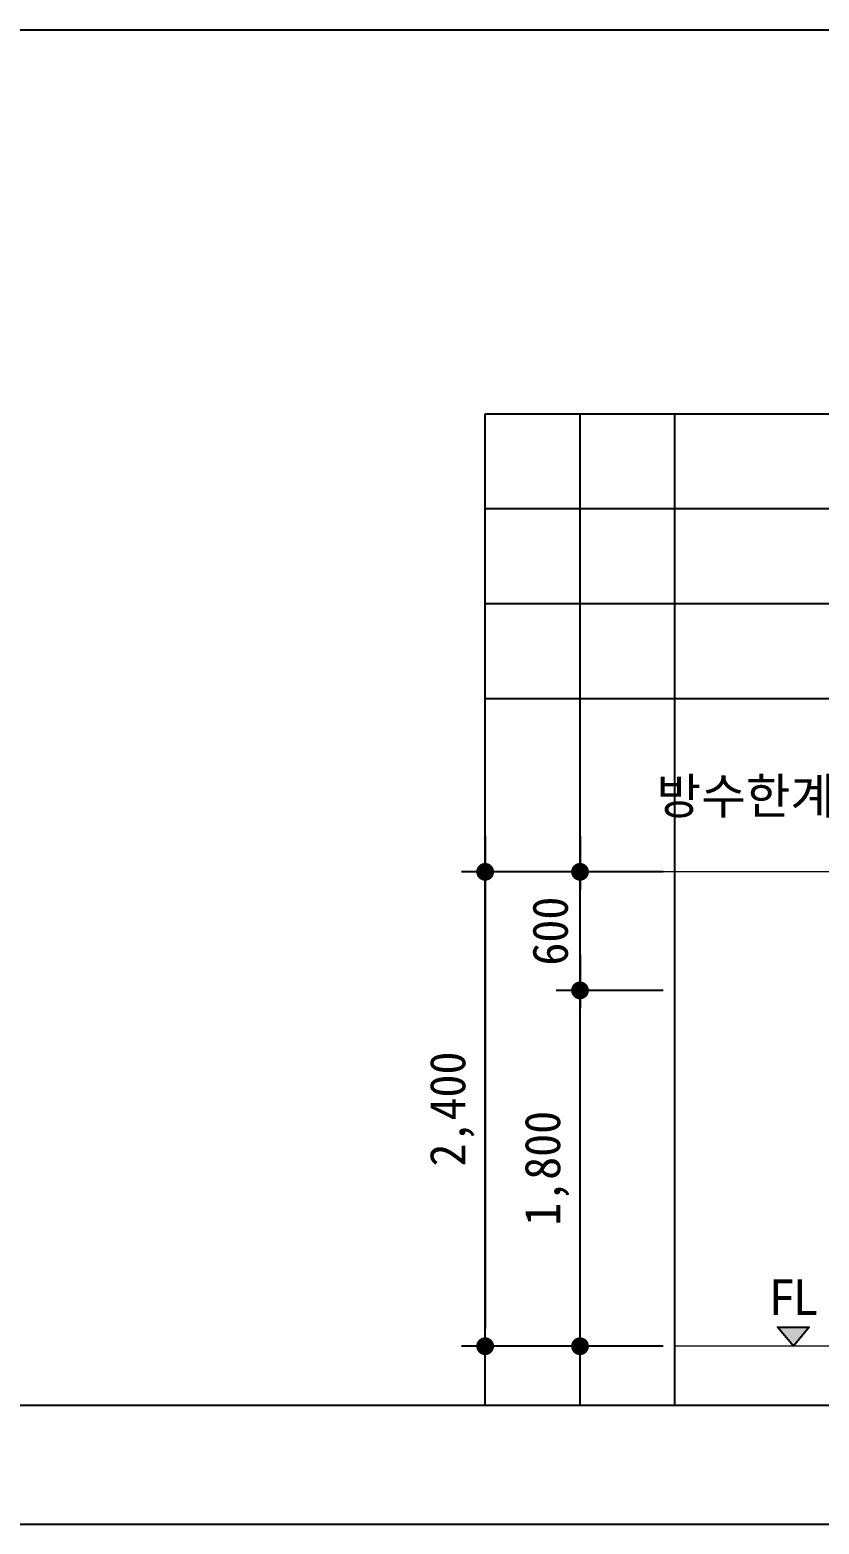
# Model space of a CAD drawing. Header units: millimetres. Extents: x -423835 to -174325, y -1379898 to -1311126.
# Drawn here: x -340389 to -336396, y -1379292 to -1371732 of the extents above; entities that cross this region are included whole.
import ezdxf
from ezdxf.enums import TextEntityAlignment as Align

# ---------------------------------------------------------------- set-up
doc = ezdxf.new("R2010")
doc.units = ezdxf.units.MM
doc.header["$LTSCALE"] = 100
doc.header["$MEASUREMENT"] = 0
doc.header["$PDSIZE"] = -10
doc.layers.get('0').update_dxf_attribs({"linetype": 'CONTINUOUS'})
doc.layers.get('Defpoints').update_dxf_attribs({"color": 153, "linetype": 'CONTINUOUS'})
doc.layers.add('A-DIMS', color=7, linetype='CONTINUOUS')
for name, color, linetype, lineweight in [('A-MKXS-TEXT1', 3, 'CONTINUOUS', 25), ('A-XXXX-FIN2', 6, 'CONTINUOUS', 20), ('A-XXXX-SYMB', 7, 'CONTINUOUS', 25)]:
    doc.layers.add(name, color=color, linetype=linetype, lineweight=lineweight)
doc.layers.add('A-XXXX-NPLT', color=144, linetype='CONTINUOUS', lineweight=0, plot=False)
doc.styles.add('HY울릉도L', font='')
doc.styles.add('돋움체', font='')
doc.styles.add('맑은고딕', font='malgun.ttf')
doc.styles.get('HY울릉도L').set_extended_font_data('HYwulM')
doc.styles.get('돋움체').set_extended_font_data('DotumChe')
doc.dimstyles.new('CDIM', dxfattribs={"dimtxt": 3, "dimasz": 1.5, "dimexe": 2, "dimexo": 1, "dimgap": 1, "dimtad": 1, "dimdec": 0, "dimrnd": 0.5, "dimzin": 0, "dimdsep": 32, "dimlunit": 6, "dimtxsty": 'HY울릉도L', "dimblk1": '_CIDOT', "dimblk2": '_CIDOT', "dimsah": 1, "dimcen": 5.5, "dimclrd": 2, "dimclre": 2, "dimclrt": 7, "dimadec": 0, "dimazin": 0, "dimtfac": 1, "dimtdec": 0, "dimtix": 1, "dimtmove": 2, "dimatfit": 1, "dimldrblk": '_CIDOT', "dimfxl": 1, "dimtolj": 1, "dimtzin": 0, "dimlwd": -1, "dimarcsym": 0})

# ---------------------------------------------------------------- blocks, each defined once
blk = doc.blocks.new('_CIDOT')
at = {"color": 0, "linetype": 'ByBlock'}
blk.add_line((2, 0), (-1, 0), dxfattribs=at)
at = {"color": 0, "linetype": 'ByBlock', "const_width": 0.5}
blk.add_lwpolyline([(-0.25, 0, 1), (0.25, 0, 1)], format="xyb", close=True, dxfattribs=at)
blk = doc.blocks.new('*D571')
at = {"layer": 'A-DIMS', "lineweight": -2, "transparency": 16777216}
for p, q in [((-337185.4, -1375991.6), (-338205.4, -1375991.6)), ((-337185.4, -1378391.6), (-338205.4, -1378391.6))]:
    blk.add_line(p, q, dxfattribs=at)
at = {"layer": 'A-DIMS', "transparency": 16777216}
blk.add_line((-338085.4, -1376081.6), (-338085.4, -1378301.6), dxfattribs=at)
at = {"layer": 'Defpoints', "color": 0, "transparency": 16777216}
for p in [(-337125.4, -1375991.6), (-338085.4, -1378391.6), (-337125.4, -1378391.6)]:
    blk.add_point(p, dxfattribs=at)
at = {"layer": 'A-DIMS', "transparency": 16777216, "xscale": 90, "yscale": 90, "zscale": 90}
for p, rotation in [((-338085.4, -1375991.6), 90), ((-338085.4, -1378391.6), 270)]:
    blk.add_blockref('_CIDOT', p, dxfattribs=dict(at, rotation=rotation))
at = {"layer": 'A-DIMS', "color": 3, "transparency": 16777216, "insert": (-338252.6, -1377191.6), "char_height": 180, "attachment_point": 5, "rotation": 90, "style": '돋움체'}
blk.add_mtext('\\A1;2,400', dxfattribs=at)
blk = doc.blocks.new('*D574')
at = {"layer": 'A-DIMS', "lineweight": -2, "transparency": 16777216}
for p, q in [((-337185.4, -1376591.6), (-337725.4, -1376591.6)), ((-337185.4, -1378391.6), (-337725.4, -1378391.6))]:
    blk.add_line(p, q, dxfattribs=at)
at = {"layer": 'A-DIMS', "transparency": 16777216}
blk.add_line((-337605.4, -1378301.6), (-337605.4, -1376681.6), dxfattribs=at)
at = {"layer": 'Defpoints', "color": 0, "transparency": 16777216}
for p in [(-337605.4, -1376591.6), (-337125.4, -1376591.6), (-337125.4, -1378391.6)]:
    blk.add_point(p, dxfattribs=at)
at = {"layer": 'A-DIMS', "transparency": 16777216, "xscale": 90, "yscale": 90, "zscale": 90}
for p, rotation in [((-337605.4, -1376591.6), 90), ((-337605.4, -1378391.6), 270)]:
    blk.add_blockref('_CIDOT', p, dxfattribs=dict(at, rotation=rotation))
at = {"layer": 'A-DIMS', "color": 3, "transparency": 16777216, "insert": (-337772.6, -1377491.6), "char_height": 180, "attachment_point": 5, "rotation": 90, "style": '돋움체'}
blk.add_mtext('\\A1;1,800', dxfattribs=at)
blk = doc.blocks.new('*D575')
at = {"layer": 'A-DIMS', "lineweight": -2, "transparency": 16777216}
for p, q in [((-337185.4, -1375991.6), (-337725.4, -1375991.6)), ((-337185.4, -1376591.6), (-337725.4, -1376591.6))]:
    blk.add_line(p, q, dxfattribs=at)
at = {"layer": 'A-DIMS', "transparency": 16777216}
blk.add_line((-337605.4, -1376501.6), (-337605.4, -1376081.6), dxfattribs=at)
at = {"layer": 'Defpoints', "color": 0, "transparency": 16777216}
for p in [(-337605.4, -1375991.6), (-337125.4, -1375991.6), (-337125.4, -1376591.6)]:
    blk.add_point(p, dxfattribs=at)
at = {"layer": 'A-DIMS', "transparency": 16777216, "xscale": 90, "yscale": 90, "zscale": 90}
for p, rotation in [((-337605.4, -1375991.6), 90), ((-337605.4, -1376591.6), 270)]:
    blk.add_blockref('_CIDOT', p, dxfattribs=dict(at, rotation=rotation))
at = {"layer": 'A-DIMS', "color": 3, "transparency": 16777216, "insert": (-337755.5, -1376291.6), "char_height": 180, "attachment_point": 5, "rotation": 90, "style": '돋움체'}
blk.add_mtext('\\A1;600', dxfattribs=at)

msp = doc.modelspace()

# ---------------------------------------------------------------- hatches: boundary and pattern name
at = {"layer": 'A-XXXX-SYMB'}
msp.add_hatch(color=256, dxfattribs=at).paths.add_polyline_path([(-336525.9, -1378391.6), (-336606.4, -1378295.6), (-336445.3, -1378295.6)])

# ---------------------------------------------------------------- linework, layer by layer
at = {"color": 3, "ltscale": 2}
for p, q in [((-351392.9, -1371732.1), (-329350.4, -1371732.1)), ((-373435.4, -1379291.6), (-329350.4, -1379291.6))]:
    msp.add_line(p, q, dxfattribs=at)
at = {"layer": 'A-XXXX-FIN2'}
msp.add_line((-332350.4, -1378391.6), (-337125.4, -1378391.6), dxfattribs=at)
at = {"layer": 'A-XXXX-NPLT'}
msp.add_line((-332180.4, -1375991.6), (-338055.4, -1375991.6), dxfattribs=at)
at = {"layer": 'A-XXXX-SYMB'}
msp.add_lwpolyline([(-336525.9, -1378391.6), (-336606.4, -1378295.6), (-336445.3, -1378295.6), (-336525.9, -1378391.6)], dxfattribs=at)
at = {"layer": 'Defpoints'}
for p, q in [((-338085.4, -1378691.6), (-338085.4, -1373673.9)), ((-338085.4, -1373673.9), (-331870.4, -1373673.9)), ((-337605.4, -1378691.6), (-337605.4, -1373673.9)), ((-337125.4, -1378691.6), (-337125.4, -1373673.9)), ((-338085.4, -1374153.9), (-331870.4, -1374153.9)), ((-338085.4, -1374633.9), (-331870.4, -1374633.9)), ((-338085.4, -1375113.9), (-331870.4, -1375113.9)), ((-329830.4, -1378691.6), (-351392.9, -1378691.6))]:
    msp.add_line(p, q, dxfattribs=at)

# ---------------------------------------------------------------- texts
at = {"layer": 'A-MKXS-TEXT1', "style": '돋움체'}
msp.add_text('방수한계선(H:1800)', height=180, dxfattribs=at).set_placement((-335158.4, -1375608.4), align=Align.MIDDLE_RIGHT)
at = {"layer": 'A-MKXS-TEXT1', "style": '맑은고딕'}
msp.add_text('FL', height=180, dxfattribs=at).set_placement((-336525.9, -1378233.8), align=Align.CENTER)

# ---------------------------------------------------------------- dimensions: what is measured, and where the dimension line sits
at = {"layer": 'A-DIMS'}
for base, p1, p2, picture, middle in [((-338085.4, -1378391.6), (-337125.4, -1375991.6), (-337125.4, -1378391.6), '*D571', (-338252.6, -1377191.6)), ((-337605.4, -1375991.6), (-337125.4, -1376591.6), (-337125.4, -1375991.6), '*D575', (-337755.5, -1376291.6)), ((-337605.4, -1376591.6), (-337125.4, -1378391.6), (-337125.4, -1376591.6), '*D574', (-337772.6, -1377491.6))]:
    dim = msp.add_linear_dim(base=base, p1=p1, p2=p2, angle=90, dimstyle='CDIM', override={"dimscale": 60, "dimtxsty": '돋움체', "dimclrd": 256, "dimclre": 256, "dimclrt": 3}, dxfattribs=at)
    dim.commit()
    dim.dimension.update_dxf_attribs({"geometry": picture, "text_midpoint": middle})

doc.saveas('drawing.dxf')
